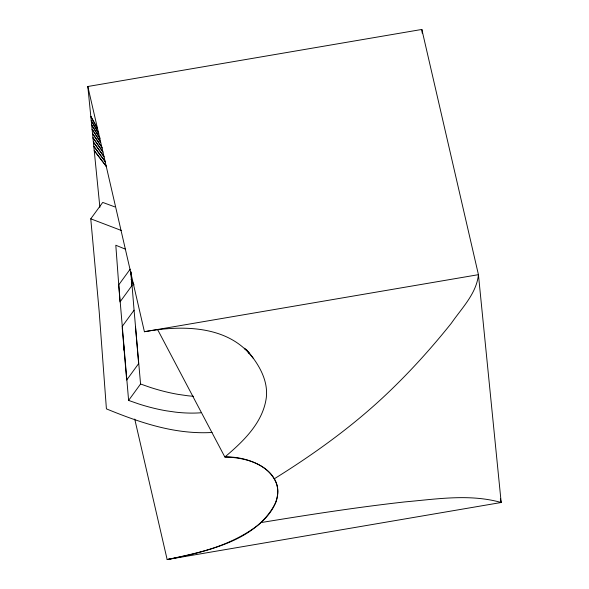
<?xml version="1.0" encoding="UTF-8"?>
<svg xmlns="http://www.w3.org/2000/svg" width="589" height="589" viewBox="0 0 589 589"><rect width="100%" height="100%" fill="white"/><g stroke="black" fill="none" stroke-linecap="round" stroke-linejoin="round"><path stroke-width="0.88" d="M212.055 432.473A194.841 109.694 36.1 0 1 194.473 432.466C163.808 430.773 134.572 420.413 106.41 408.869L99.151 311.176L90.765 218.821L102.722 202.417L114.811 206.879M130.191 269.158L118.75 284.848L128.608 400.417L138.216 403.774A168.469 94.851 36.1 0 0 166.348 410.82L175.389 412.116A168.469 94.851 36.1 0 0 200.834 412.786M122.107 326.578L134.071 310.175L130.972 272.044M128.608 400.417L140.565 384.006L134.071 310.175M134.726 419.044L167.151 559.55C206.017 551.201 256.097 541.689 275.762 502.542C287.071 471.642 249.441 455.834 224.858 457.012L157.594 329.553M274.341 478.769C302.879 461.018 330.576 441.86 356.573 420.539A560.375 376.187 -13 0 0 382.673 397.789C407.419 374.744 430.228 349.652 451.329 323.251C461.673 308.231 476.523 293.594 478.437 274.673L421.849 29.45L87.82 86.502L99.88 207.276M87.82 86.502L144.415 331.725L478.437 274.673L501.18 502.498L167.151 559.55C198.92 553.579 231.587 545.237 257.776 525.373C268.017 516.84 277.515 505.414 277.787 491.44A57.928 38.889 -13 0 0 276.484 483.628C268.606 463.388 244.457 457.469 224.858 457.012C243.264 441.455 262.988 422.733 266.316 397.59C268.26 380.523 259.072 364.834 248.558 352.193M261.096 522.561C308.923 514.742 356.824 507.269 404.989 501.894C436.802 499.082 469.845 493.648 501.18 502.498L500.348 498.912M144.415 331.725C181.36 325.062 228.193 324.826 253.034 358.038M90.765 218.821L121.268 230.454M140.565 384.006L150.173 387.371A168.469 94.844 36.1 0 0 178.334 394.409L187.346 395.705A168.469 94.844 36.1 0 0 193.516 396.294M125.457 249.191L115.805 245.23L120.009 301.958L131.965 285.547L130.743 271.419M246.187 349.41L249.537 353.798L246.776 350.116M244.568 348.283L245.665 349.756L244.575 348.268M103.701 156.129L93.364 142.037L104.172 156.924M102.552 151.248L92.937 137.767L102.979 152.058M101.389 146.359L92.51 133.497L102.287 147.972M100.226 141.485L92.083 129.219L100.557 142.361M100.034 138.165L91.663 124.949L99.791 138.253M98.797 133.261L91.236 120.679L98.554 133.423M97.59 128.417L90.809 116.408L97.288 128.549M131.03 279.215L134.027 284.899M421.849 29.45L422.21 33.109M135.499 326.954L138.629 363.627L126.672 380.038L122.188 327.609M123.543 343.365L123.962 350.197M106.521 166.65L94.218 150.578L106.513 166.665M105.387 161.761L93.791 146.308L105.35 161.791"/></g></svg>
